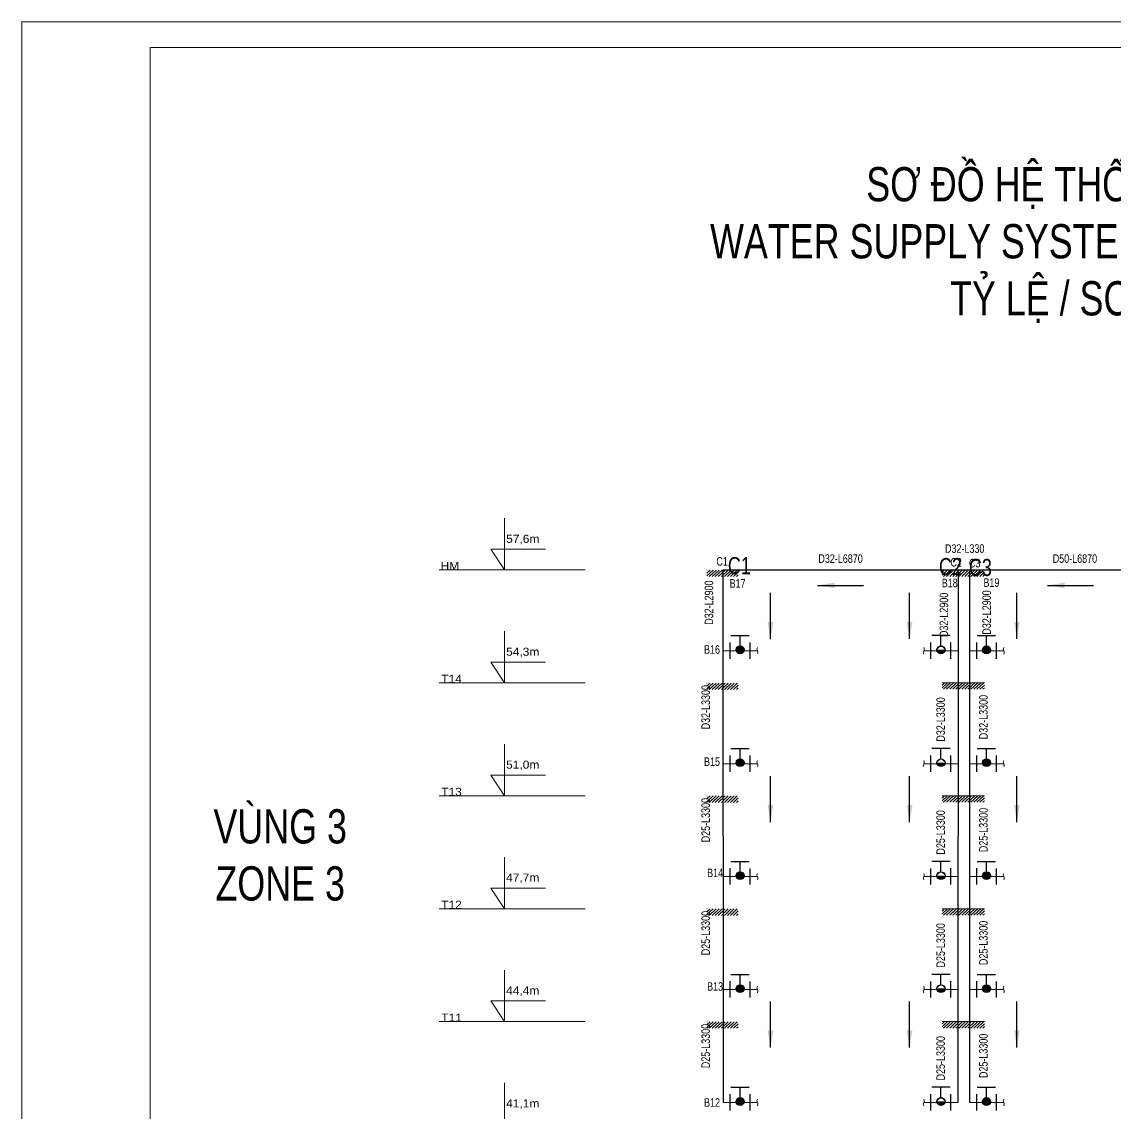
# Model space of a CAD drawing. Header units: millimetres. Extents: x -819040 to 60987, y -269988 to 131461.
# Drawn here: x -124465 to -92518, y 99573 to 131461 of the extents above; entities that cross this region are included whole.
import ezdxf

# ---------------------------------------------------------------- set-up
doc = ezdxf.new("R2010")
doc.units = ezdxf.units.MM
doc.linetypes.add('DOT', pattern=[0.25, 0, -0.25])
doc.layers.get('0').update_dxf_attribs({"lineweight": 9})
doc.layers.get('Defpoints').update_dxf_attribs({"lineweight": 9})
for name, color, linetype, lineweight in [('CAP LANH-CONTINOUS', 4, 'Continuous', 30), ('CAP LANH-CONTINOUS @ 50', 4, 'Continuous', 30), ('GHI CHU', 51, 'Continuous', 9), ('GHI CHU @ 100', 51, 'Continuous', 9), ('GHI CHU @ 50', 51, 'Continuous', 9), ('KHUNG GIAY-A2', 7, 'Continuous', 9), ('KICH THUOC', 21, 'Continuous', 13), ('KICH THUOC @ 100', 21, 'Continuous', 13), ('NETMANH', 43, 'Continuous', 9), ('THAY', 9, 'Continuous', 9)]:
    doc.layers.add(name, color=color, linetype=linetype, lineweight=lineweight)
doc.styles.add('KICH THUOC', font='arial.ttf', dxfattribs={"width": 0.75})
doc.styles.get("Standard").update_dxf_attribs({"font": 'arial.ttf', "width": 0.75})
doc.styles.add('TCVN-10', font='arial.ttf', dxfattribs={"width": 0.75, "height": 10})
doc.styles.add('TCVN-5', font='arial.ttf', dxfattribs={"width": 0.75, "height": 5})
doc.dimstyles.new('TCVN-2.5 D-L', dxfattribs={"dimtxt": 2.5, "dimasz": 1.2, "dimexe": 1.2, "dimexo": 0, "dimgap": 0.8, "dimtad": 1, "dimtoh": 1, "dimdec": 0, "dimzin": 0, "dimdsep": 46, "dimtxsty": 'KICH THUOC', "dimblk": 'ARCHTICK', "dimcen": 1.2, "dimdle": 1.2, "dimse1": 1, "dimse2": 1, "dimsd1": 1, "dimsd2": 1, "dimclrd": 256, "dimclre": 256, "dimclrt": 256, "dimadec": 0, "dimazin": 0, "dimtm": 1e-09, "dimtfac": 1, "dimtdec": 0, "dimtofl": 0, "dimtmove": 0, "dimatfit": 2, "dimfxl": 1, "dimtolj": 1, "dimtzin": 0, "dimlwd": -1, "dimlwe": -1, "dimarcsym": 1})
doc.dimstyles.new('TCVN-5 D-i-L', dxfattribs={"dimtxt": 5, "dimasz": 1.2, "dimexe": 1.2, "dimexo": 0, "dimgap": 0.8, "dimtad": 1, "dimtoh": 1, "dimdec": 0, "dimzin": 0, "dimdsep": 46, "dimtxsty": 'KICH THUOC', "dimblk": 'ARCHTICK', "dimcen": 1.2, "dimdle": 1.2, "dimse1": 1, "dimse2": 1, "dimsd1": 1, "dimsd2": 1, "dimclrd": 256, "dimclre": 256, "dimclrt": 256, "dimadec": 0, "dimazin": 0, "dimtm": 1e-09, "dimtfac": 1, "dimtdec": 0, "dimtofl": 0, "dimtmove": 1, "dimatfit": 2, "dimfxl": 1, "dimtolj": 1, "dimtzin": 0, "dimlwd": -1, "dimlwe": -1, "dimarcsym": 1})

# ---------------------------------------------------------------- blocks, each defined once
blk = doc.blocks.new('*U2148')
at = {"layer": 'GHI CHU @ 100', "insert": (-103835, 115822), "char_height": 500, "attachment_point": 1, "style": 'TCVN-5'}
blk.add_mtext_dynamic_manual_height_columns('C1', width=428.76, gutter_width=1250, heights=[91.2], dxfattribs=at)
at = {"layer": 'GHI CHU @ 50', "insert": (-103835, 115822), "char_height": 250, "attachment_point": 3, "style": 'TCVN-5'}
blk.add_mtext_dynamic_manual_height_columns('C1', width=214.38, gutter_width=625, heights=[45.6], dxfattribs=at)
blk = doc.blocks.new('*U2151')
at = {"layer": 'GHI CHU @ 100', "insert": (-96790, 115769), "char_height": 500, "attachment_point": 1, "style": 'TCVN-5'}
blk.add_mtext_dynamic_manual_height_columns('C3', width=428.76, gutter_width=1250, heights=[91.2], dxfattribs=at)
at = {"layer": 'GHI CHU @ 50', "insert": (-96790, 115769), "char_height": 250, "attachment_point": 1, "style": 'TCVN-5'}
blk.add_mtext_dynamic_manual_height_columns('C3', width=214.38, gutter_width=625, heights=[45.6], dxfattribs=at)
blk = doc.blocks.new('*U2152')
at = {"layer": 'GHI CHU @ 100', "insert": (-96997, 115794), "char_height": 500, "attachment_point": 3, "style": 'TCVN-5'}
blk.add_mtext_dynamic_manual_height_columns('C2', width=428.76, gutter_width=1250, heights=[91.2], dxfattribs=at)
at = {"layer": 'GHI CHU @ 50', "insert": (-96997, 115794), "char_height": 250, "attachment_point": 3, "style": 'TCVN-5'}
blk.add_mtext_dynamic_manual_height_columns('C2', width=214.38, gutter_width=625, heights=[45.6], dxfattribs=at)
blk = doc.blocks.new('*D1939')
at = {"layer": 'Defpoints', "color": 0, "transparency": 16777216}
for p in [(-103977, 115568), (-97107, 115568), (-97107, 115568)]:
    blk.add_point(p, dxfattribs=at)
at = {"layer": 'KICH THUOC', "transparency": 16777216, "insert": (-100542, 115776), "char_height": 250, "attachment_point": 5, "style": 'KICH THUOC'}
blk.add_mtext('\\A1;D32-L6870', dxfattribs=at)
blk = doc.blocks.new('_ArchTick')
at = {"color": 0, "linetype": 'ByBlock', "const_width": 0.15}
blk.add_lwpolyline([(-0.5, -0.5), (0.5, 0.5)], dxfattribs=at)
blk = doc.blocks.new('*D1940')
at = {"layer": 'Defpoints', "color": 0, "transparency": 16777216}
for p in [(-97094, 115797), (-96764, 115797), (-96764, 115797)]:
    blk.add_point(p, dxfattribs=at)
at = {"layer": 'KICH THUOC', "transparency": 16777216, "insert": (-96914, 116069), "char_height": 250, "attachment_point": 5, "style": 'KICH THUOC'}
blk.add_mtext('\\A1;D32-L330', dxfattribs=at)
blk = doc.blocks.new('*D1941')
at = {"layer": 'Defpoints', "color": 0, "transparency": 16777216}
for p in [(-96777, 115568), (-90609, 115568), (-90609, 115568)]:
    blk.add_point(p, dxfattribs=at)
at = {"layer": 'KICH THUOC', "transparency": 16777216, "insert": (-93693, 115776), "char_height": 250, "attachment_point": 5, "style": 'KICH THUOC'}
blk.add_mtext('\\A1;D50-L6870', dxfattribs=at)
blk = doc.blocks.new('*D1969')
at = {"layer": 'Defpoints', "color": 0, "transparency": 16777216}
for p in [(-97408, 102826), (-97107, 102826), (-97107, 99526)]:
    blk.add_point(p, dxfattribs=at)
at = {"layer": 'KICH THUOC', "transparency": 16777216, "insert": (-97616, 101176), "char_height": 250, "attachment_point": 5, "rotation": 90, "style": 'KICH THUOC'}
blk.add_mtext('\\A1;D25-L3300', dxfattribs=at)
blk = doc.blocks.new('*D1970')
at = {"layer": 'Defpoints', "color": 0, "transparency": 16777216}
for p in [(-97408, 106126), (-97100, 106126), (-97107, 102826)]:
    blk.add_point(p, dxfattribs=at)
at = {"layer": 'KICH THUOC', "transparency": 16777216, "insert": (-97616, 104476), "char_height": 250, "attachment_point": 5, "rotation": 90, "style": 'KICH THUOC'}
blk.add_mtext('\\A1;D25-L3300', dxfattribs=at)
blk = doc.blocks.new('*D1971')
at = {"layer": 'Defpoints', "color": 0, "transparency": 16777216}
for p in [(-97408, 109426), (-97100, 109426), (-97100, 106126)]:
    blk.add_point(p, dxfattribs=at)
at = {"layer": 'KICH THUOC', "transparency": 16777216, "insert": (-97616, 107776), "char_height": 250, "attachment_point": 5, "rotation": 90, "style": 'KICH THUOC'}
blk.add_mtext('\\A1;D25-L3300', dxfattribs=at)
blk = doc.blocks.new('*D1972')
at = {"layer": 'Defpoints', "color": 0, "transparency": 16777216}
for p in [(-97408, 112726), (-97100, 112726), (-97100, 109426)]:
    blk.add_point(p, dxfattribs=at)
at = {"layer": 'KICH THUOC', "transparency": 16777216, "insert": (-97616, 111076), "char_height": 250, "attachment_point": 5, "rotation": 90, "style": 'KICH THUOC'}
blk.add_mtext('\\A1;D32-L3300', dxfattribs=at)
blk = doc.blocks.new('*D1973')
at = {"layer": 'Defpoints', "color": 0, "transparency": 16777216}
for p in [(-97311, 115627), (-97097, 115626), (-97100, 112726)]:
    blk.add_point(p, dxfattribs=at)
at = {"layer": 'KICH THUOC', "transparency": 16777216, "insert": (-97521, 114132), "char_height": 250, "attachment_point": 5, "rotation": 89.9304, "style": 'KICH THUOC'}
blk.add_mtext('\\A1;D32-L2900', dxfattribs=at)
blk = doc.blocks.new('*D1974')
at = {"layer": 'Defpoints', "color": 0, "transparency": 16777216}
for p in [(-96158, 102896), (-95857, 102896), (-95857, 99596)]:
    blk.add_point(p, dxfattribs=at)
at = {"layer": 'KICH THUOC', "transparency": 16777216, "insert": (-96366, 101246), "char_height": 250, "attachment_point": 5, "rotation": 90, "style": 'KICH THUOC'}
blk.add_mtext('\\A1;D25-L3300', dxfattribs=at)
blk = doc.blocks.new('*D1975')
at = {"layer": 'Defpoints', "color": 0, "transparency": 16777216}
for p in [(-96158, 106196), (-95851, 106196), (-95857, 102896)]:
    blk.add_point(p, dxfattribs=at)
at = {"layer": 'KICH THUOC', "transparency": 16777216, "insert": (-96366, 104546), "char_height": 250, "attachment_point": 5, "rotation": 90, "style": 'KICH THUOC'}
blk.add_mtext('\\A1;D25-L3300', dxfattribs=at)
blk = doc.blocks.new('*D1976')
at = {"layer": 'Defpoints', "color": 0, "transparency": 16777216}
for p in [(-96158, 109496), (-95851, 109496), (-95851, 106196)]:
    blk.add_point(p, dxfattribs=at)
at = {"layer": 'KICH THUOC', "transparency": 16777216, "insert": (-96366, 107846), "char_height": 250, "attachment_point": 5, "rotation": 90, "style": 'KICH THUOC'}
blk.add_mtext('\\A1;D25-L3300', dxfattribs=at)
blk = doc.blocks.new('*D1977')
at = {"layer": 'Defpoints', "color": 0, "transparency": 16777216}
for p in [(-96158, 112796), (-95851, 112796), (-95851, 109496)]:
    blk.add_point(p, dxfattribs=at)
at = {"layer": 'KICH THUOC', "transparency": 16777216, "insert": (-96366, 111146), "char_height": 250, "attachment_point": 5, "rotation": 90, "style": 'KICH THUOC'}
blk.add_mtext('\\A1;D32-L3300', dxfattribs=at)
blk = doc.blocks.new('*D1978')
at = {"layer": 'Defpoints', "color": 0, "transparency": 16777216}
for p in [(-96061, 115696), (-95847, 115696), (-95851, 112796)]:
    blk.add_point(p, dxfattribs=at)
at = {"layer": 'KICH THUOC', "transparency": 16777216, "insert": (-96271, 114202), "char_height": 250, "attachment_point": 5, "rotation": 89.9304, "style": 'KICH THUOC'}
blk.add_mtext('\\A1;D32-L2900', dxfattribs=at)
blk = doc.blocks.new('*D1994')
at = {"layer": 'Defpoints', "color": 0, "transparency": 16777216}
for p in [(-104274, 103184), (-103973, 103184), (-103973, 99884)]:
    blk.add_point(p, dxfattribs=at)
at = {"layer": 'KICH THUOC', "transparency": 16777216, "insert": (-104482, 101534), "char_height": 250, "attachment_point": 5, "rotation": 90, "style": 'KICH THUOC'}
blk.add_mtext('\\A1;D25-L3300', dxfattribs=at)
blk = doc.blocks.new('*D1995')
at = {"layer": 'Defpoints', "color": 0, "transparency": 16777216}
for p in [(-104274, 106484), (-103966, 106484), (-103973, 103184)]:
    blk.add_point(p, dxfattribs=at)
at = {"layer": 'KICH THUOC', "transparency": 16777216, "insert": (-104482, 104834), "char_height": 250, "attachment_point": 5, "rotation": 90, "style": 'KICH THUOC'}
blk.add_mtext('\\A1;D25-L3300', dxfattribs=at)
blk = doc.blocks.new('*D1996')
at = {"layer": 'Defpoints', "color": 0, "transparency": 16777216}
for p in [(-104274, 109784), (-103966, 109784), (-103966, 106484)]:
    blk.add_point(p, dxfattribs=at)
at = {"layer": 'KICH THUOC', "transparency": 16777216, "insert": (-104482, 108134), "char_height": 250, "attachment_point": 5, "rotation": 90, "style": 'KICH THUOC'}
blk.add_mtext('\\A1;D25-L3300', dxfattribs=at)
blk = doc.blocks.new('*D1997')
at = {"layer": 'Defpoints', "color": 0, "transparency": 16777216}
for p in [(-104274, 113084), (-103966, 113084), (-103966, 109784)]:
    blk.add_point(p, dxfattribs=at)
at = {"layer": 'KICH THUOC', "transparency": 16777216, "insert": (-104482, 111434), "char_height": 250, "attachment_point": 5, "rotation": 90, "style": 'KICH THUOC'}
blk.add_mtext('\\A1;D32-L3300', dxfattribs=at)
blk = doc.blocks.new('*D1998')
at = {"layer": 'Defpoints', "color": 0, "transparency": 16777216}
for p in [(-104177, 115984), (-103963, 115984), (-103966, 113084)]:
    blk.add_point(p, dxfattribs=at)
at = {"layer": 'KICH THUOC', "transparency": 16777216, "insert": (-104387, 114490), "char_height": 250, "attachment_point": 5, "rotation": 89.9304, "style": 'KICH THUOC'}
blk.add_mtext('\\A1;D32-L2900', dxfattribs=at)
blk = doc.blocks.new('*U254')
at = {"layer": 'CAP LANH-CONTINOUS @ 50'}
blk.add_leader([(673, 0), (0, 0)], dimstyle='TCVN-5 D-i-L', override={"dimscale": 50, "dimasz": 5, "dimgap": 0.8, "dimtad": 0}, dxfattribs=at)

msp = doc.modelspace()

# ---------------------------------------------------------------- hatches: boundary and pattern name
at = {"layer": 'CAP LANH-CONTINOUS'}
h = msp.add_hatch(color=4, dxfattribs=at)
edge = h.paths.add_edge_path()
edge.add_ellipse((-103477.1, 113111.4), major_axis=(-119.4, 0), ratio=0.9428571, start_angle=-1.85398, end_angle=90)
edge.add_ellipse((-103477.1, 113111.4), major_axis=(-119.4, 0), ratio=0.9428571, start_angle=90, end_angle=181.85398)
edge.add_line((-103357.7, 113115.1), (-103596.4, 113115.1))
edge = h.paths.add_edge_path()
edge.add_line((-103596.4, 113115.1), (-103357.7, 113115.1))
edge.add_ellipse((-103477.1, 113111.4), major_axis=(-119.4, 0), ratio=0.9428571, start_angle=181.85398, end_angle=270)
edge.add_ellipse((-103477.1, 113111.4), major_axis=(119.4, 0), ratio=0.9428571, start_angle=90, end_angle=178.14602)
h = msp.add_hatch(color=4, dxfattribs=at)
edge = h.paths.add_edge_path()
edge.add_ellipse((-97607.1, 113109.8), major_axis=(119.4, 0), ratio=0.9428571, start_angle=270, end_angle=361.85398, ccw=False)
edge.add_ellipse((-97607.1, 113109.8), major_axis=(119.4, 0), ratio=0.9428571, start_angle=178.14602, end_angle=270, ccw=False)
edge.add_line((-97726.4, 113113.5), (-97487.7, 113113.5))
edge = h.paths.add_edge_path()
edge.add_line((-97487.7, 113113.5), (-97726.4, 113113.5))
edge.add_ellipse((-97607.1, 113109.8), major_axis=(119.4, 0), ratio=0.9428571, start_angle=90, end_angle=178.14602, ccw=False)
edge.add_ellipse((-97607.1, 113109.8), major_axis=(-119.4, 0), ratio=0.9428571, start_angle=181.85398, end_angle=270, ccw=False)
h = msp.add_hatch(color=4, dxfattribs=at)
edge = h.paths.add_edge_path()
edge.add_ellipse((-96277.1, 113109.8), major_axis=(-119.4, 0), ratio=0.9428571, start_angle=-1.85398, end_angle=90)
edge.add_ellipse((-96277.1, 113109.8), major_axis=(-119.4, 0), ratio=0.9428571, start_angle=90, end_angle=181.85398)
edge.add_line((-96157.7, 113113.5), (-96396.4, 113113.5))
edge = h.paths.add_edge_path()
edge.add_line((-96396.4, 113113.5), (-96157.7, 113113.5))
edge.add_ellipse((-96277.1, 113109.8), major_axis=(-119.4, 0), ratio=0.9428571, start_angle=181.85398, end_angle=270)
edge.add_ellipse((-96277.1, 113109.8), major_axis=(119.4, 0), ratio=0.9428571, start_angle=90, end_angle=178.14602)
h = msp.add_hatch(color=4, dxfattribs=at)
edge = h.paths.add_edge_path()
edge.add_ellipse((-103477.1, 109811.4), major_axis=(-119.4, 0), ratio=0.9428571, start_angle=-1.85398, end_angle=90)
edge.add_ellipse((-103477.1, 109811.4), major_axis=(-119.4, 0), ratio=0.9428571, start_angle=90, end_angle=181.85398)
edge.add_line((-103357.7, 109815.1), (-103596.4, 109815.1))
edge = h.paths.add_edge_path()
edge.add_line((-103596.4, 109815.1), (-103357.7, 109815.1))
edge.add_ellipse((-103477.1, 109811.4), major_axis=(-119.4, 0), ratio=0.9428571, start_angle=181.85398, end_angle=270)
edge.add_ellipse((-103477.1, 109811.4), major_axis=(119.4, 0), ratio=0.9428571, start_angle=90, end_angle=178.14602)
h = msp.add_hatch(color=4, dxfattribs=at)
edge = h.paths.add_edge_path()
edge.add_ellipse((-97607.1, 109811.4), major_axis=(119.4, 0), ratio=0.9428571, start_angle=270, end_angle=361.85398, ccw=False)
edge.add_ellipse((-97607.1, 109811.4), major_axis=(119.4, 0), ratio=0.9428571, start_angle=178.14602, end_angle=270, ccw=False)
edge.add_line((-97726.4, 109815.1), (-97487.7, 109815.1))
edge = h.paths.add_edge_path()
edge.add_line((-97487.7, 109815.1), (-97726.4, 109815.1))
edge.add_ellipse((-97607.1, 109811.4), major_axis=(119.4, 0), ratio=0.9428571, start_angle=90, end_angle=178.14602, ccw=False)
edge.add_ellipse((-97607.1, 109811.4), major_axis=(-119.4, 0), ratio=0.9428571, start_angle=181.85398, end_angle=270, ccw=False)
h = msp.add_hatch(color=4, dxfattribs=at)
edge = h.paths.add_edge_path()
edge.add_ellipse((-96277.1, 109811.4), major_axis=(-119.4, 0), ratio=0.9428571, start_angle=-1.85398, end_angle=90)
edge.add_ellipse((-96277.1, 109811.4), major_axis=(-119.4, 0), ratio=0.9428571, start_angle=90, end_angle=181.85398)
edge.add_line((-96157.7, 109815.1), (-96396.4, 109815.1))
edge = h.paths.add_edge_path()
edge.add_line((-96396.4, 109815.1), (-96157.7, 109815.1))
edge.add_ellipse((-96277.1, 109811.4), major_axis=(-119.4, 0), ratio=0.9428571, start_angle=181.85398, end_angle=270)
edge.add_ellipse((-96277.1, 109811.4), major_axis=(119.4, 0), ratio=0.9428571, start_angle=90, end_angle=178.14602)
h = msp.add_hatch(color=4, dxfattribs=at)
edge = h.paths.add_edge_path()
edge.add_ellipse((-103477.1, 106511.4), major_axis=(-119.4, 0), ratio=0.9428571, start_angle=-1.85398, end_angle=90)
edge.add_ellipse((-103477.1, 106511.4), major_axis=(-119.4, 0), ratio=0.9428571, start_angle=90, end_angle=181.85398)
edge.add_line((-103357.7, 106515.1), (-103596.4, 106515.1))
edge = h.paths.add_edge_path()
edge.add_line((-103596.4, 106515.1), (-103357.7, 106515.1))
edge.add_ellipse((-103477.1, 106511.4), major_axis=(-119.4, 0), ratio=0.9428571, start_angle=181.85398, end_angle=270)
edge.add_ellipse((-103477.1, 106511.4), major_axis=(119.4, 0), ratio=0.9428571, start_angle=90, end_angle=178.14602)
h = msp.add_hatch(color=4, dxfattribs=at)
edge = h.paths.add_edge_path()
edge.add_ellipse((-97607.1, 106511.4), major_axis=(119.4, 0), ratio=0.9428571, start_angle=270, end_angle=361.85398, ccw=False)
edge.add_ellipse((-97607.1, 106511.4), major_axis=(119.4, 0), ratio=0.9428571, start_angle=178.14602, end_angle=270, ccw=False)
edge.add_line((-97726.4, 106515.1), (-97487.7, 106515.1))
edge = h.paths.add_edge_path()
edge.add_line((-97487.7, 106515.1), (-97726.4, 106515.1))
edge.add_ellipse((-97607.1, 106511.4), major_axis=(119.4, 0), ratio=0.9428571, start_angle=90, end_angle=178.14602, ccw=False)
edge.add_ellipse((-97607.1, 106511.4), major_axis=(-119.4, 0), ratio=0.9428571, start_angle=181.85398, end_angle=270, ccw=False)
h = msp.add_hatch(color=4, dxfattribs=at)
edge = h.paths.add_edge_path()
edge.add_ellipse((-96277.1, 106511.4), major_axis=(-119.4, 0), ratio=0.9428571, start_angle=-1.85398, end_angle=90)
edge.add_ellipse((-96277.1, 106511.4), major_axis=(-119.4, 0), ratio=0.9428571, start_angle=90, end_angle=181.85398)
edge.add_line((-96157.7, 106515.1), (-96396.4, 106515.1))
edge = h.paths.add_edge_path()
edge.add_line((-96396.4, 106515.1), (-96157.7, 106515.1))
edge.add_ellipse((-96277.1, 106511.4), major_axis=(-119.4, 0), ratio=0.9428571, start_angle=181.85398, end_angle=270)
edge.add_ellipse((-96277.1, 106511.4), major_axis=(119.4, 0), ratio=0.9428571, start_angle=90, end_angle=178.14602)
h = msp.add_hatch(color=4, dxfattribs=at)
edge = h.paths.add_edge_path()
edge.add_ellipse((-103477.1, 103211.4), major_axis=(-119.4, 0), ratio=0.9428571, start_angle=-1.85398, end_angle=90)
edge.add_ellipse((-103477.1, 103211.4), major_axis=(-119.4, 0), ratio=0.9428571, start_angle=90, end_angle=181.85398)
edge.add_line((-103357.7, 103215.1), (-103596.4, 103215.1))
edge = h.paths.add_edge_path()
edge.add_line((-103596.4, 103215.1), (-103357.7, 103215.1))
edge.add_ellipse((-103477.1, 103211.4), major_axis=(-119.4, 0), ratio=0.9428571, start_angle=181.85398, end_angle=270)
edge.add_ellipse((-103477.1, 103211.4), major_axis=(119.4, 0), ratio=0.9428571, start_angle=90, end_angle=178.14602)
h = msp.add_hatch(color=4, dxfattribs=at)
edge = h.paths.add_edge_path()
edge.add_ellipse((-97607.1, 103211.4), major_axis=(119.4, 0), ratio=0.9428571, start_angle=270, end_angle=361.85398, ccw=False)
edge.add_ellipse((-97607.1, 103211.4), major_axis=(119.4, 0), ratio=0.9428571, start_angle=178.14602, end_angle=270, ccw=False)
edge.add_line((-97726.4, 103215.1), (-97487.7, 103215.1))
edge = h.paths.add_edge_path()
edge.add_line((-97487.7, 103215.1), (-97726.4, 103215.1))
edge.add_ellipse((-97607.1, 103211.4), major_axis=(119.4, 0), ratio=0.9428571, start_angle=90, end_angle=178.14602, ccw=False)
edge.add_ellipse((-97607.1, 103211.4), major_axis=(-119.4, 0), ratio=0.9428571, start_angle=181.85398, end_angle=270, ccw=False)
h = msp.add_hatch(color=4, dxfattribs=at)
edge = h.paths.add_edge_path()
edge.add_ellipse((-96277.1, 103211.4), major_axis=(-119.4, 0), ratio=0.9428571, start_angle=-1.85398, end_angle=90)
edge.add_ellipse((-96277.1, 103211.4), major_axis=(-119.4, 0), ratio=0.9428571, start_angle=90, end_angle=181.85398)
edge.add_line((-96157.7, 103215.1), (-96396.4, 103215.1))
edge = h.paths.add_edge_path()
edge.add_line((-96396.4, 103215.1), (-96157.7, 103215.1))
edge.add_ellipse((-96277.1, 103211.4), major_axis=(-119.4, 0), ratio=0.9428571, start_angle=181.85398, end_angle=270)
edge.add_ellipse((-96277.1, 103211.4), major_axis=(119.4, 0), ratio=0.9428571, start_angle=90, end_angle=178.14602)
h = msp.add_hatch(color=4, dxfattribs=at)
edge = h.paths.add_edge_path()
edge.add_ellipse((-103477.1, 99911.4), major_axis=(-119.4, 0), ratio=0.9428571, start_angle=-1.85398, end_angle=90)
edge.add_ellipse((-103477.1, 99911.4), major_axis=(-119.4, 0), ratio=0.9428571, start_angle=90, end_angle=181.85398)
edge.add_line((-103357.7, 99915.1), (-103596.4, 99915.1))
edge = h.paths.add_edge_path()
edge.add_line((-103596.4, 99915.1), (-103357.7, 99915.1))
edge.add_ellipse((-103477.1, 99911.4), major_axis=(-119.4, 0), ratio=0.9428571, start_angle=181.85398, end_angle=270)
edge.add_ellipse((-103477.1, 99911.4), major_axis=(119.4, 0), ratio=0.9428571, start_angle=90, end_angle=178.14602)
h = msp.add_hatch(color=4, dxfattribs=at)
edge = h.paths.add_edge_path()
edge.add_ellipse((-97607.1, 99911.4), major_axis=(119.4, 0), ratio=0.9428571, start_angle=270, end_angle=361.85398, ccw=False)
edge.add_ellipse((-97607.1, 99911.4), major_axis=(119.4, 0), ratio=0.9428571, start_angle=178.14602, end_angle=270, ccw=False)
edge.add_line((-97726.4, 99915.1), (-97487.7, 99915.1))
edge = h.paths.add_edge_path()
edge.add_line((-97487.7, 99915.1), (-97726.4, 99915.1))
edge.add_ellipse((-97607.1, 99911.4), major_axis=(119.4, 0), ratio=0.9428571, start_angle=90, end_angle=178.14602, ccw=False)
edge.add_ellipse((-97607.1, 99911.4), major_axis=(-119.4, 0), ratio=0.9428571, start_angle=181.85398, end_angle=270, ccw=False)
h = msp.add_hatch(color=4, dxfattribs=at)
edge = h.paths.add_edge_path()
edge.add_ellipse((-96277.1, 99911.4), major_axis=(-119.4, 0), ratio=0.9428571, start_angle=-1.85398, end_angle=90)
edge.add_ellipse((-96277.1, 99911.4), major_axis=(-119.4, 0), ratio=0.9428571, start_angle=90, end_angle=181.85398)
edge.add_line((-96157.7, 99915.1), (-96396.4, 99915.1))
edge = h.paths.add_edge_path()
edge.add_line((-96396.4, 99915.1), (-96157.7, 99915.1))
edge.add_ellipse((-96277.1, 99911.4), major_axis=(-119.4, 0), ratio=0.9428571, start_angle=181.85398, end_angle=270)
edge.add_ellipse((-96277.1, 99911.4), major_axis=(119.4, 0), ratio=0.9428571, start_angle=90, end_angle=178.14602)
at = {"layer": 'NETMANH'}
h = msp.add_hatch(dxfattribs=at)
h.set_pattern_fill('ANSI31', color=256, scale=500)
h.set_pattern_definition([(43.315316, (-357481.17, -40716.955), (-44.194174, 41.668792), [])])
h.paths.add_polyline_path([(-103533, 115441), (-104444.7, 115441), (-104444.7, 115251.6), (-103533, 115251.6)])
at = {"layer": 'NETMANH', "linetype": 'DOT'}
h = msp.add_hatch(dxfattribs=at)
h.set_pattern_fill('ANSI31', color=256, scale=500)
h.set_pattern_definition([(43.315316, (-368031.125, -27947.686), (-44.194174, 41.668792), [])])
h.paths.add_polyline_path([(-96335.6, 115446.3), (-97577.3, 115446.3), (-97577.3, 115257.7), (-96335.6, 115257.7)])
at = {"layer": 'NETMANH'}
h = msp.add_hatch(dxfattribs=at)
h.set_pattern_fill('ANSI31', color=256, scale=500)
h.set_pattern_definition([(43.315316, (-357481.17, -44016.955), (-44.194174, 41.668792), [])])
h.paths.add_polyline_path([(-103533, 112141), (-104444.7, 112141), (-104444.7, 111951.6), (-103533, 111951.6)])
at = {"layer": 'NETMANH', "linetype": 'DOT'}
h = msp.add_hatch(dxfattribs=at)
h.set_pattern_fill('ANSI31', color=256, scale=500)
h.set_pattern_definition([(43.315316, (-368031.125, -31247.686), (-44.194174, 41.668792), [])])
h.paths.add_polyline_path([(-96335.6, 112146.3), (-97577.3, 112146.3), (-97577.3, 111957.7), (-96335.6, 111957.7)])
at = {"layer": 'NETMANH'}
h = msp.add_hatch(dxfattribs=at)
h.set_pattern_fill('ANSI31', color=256, scale=500)
h.set_pattern_definition([(43.315316, (-357481.17, -47316.955), (-44.194174, 41.668792), [])])
h.paths.add_polyline_path([(-103533, 108841), (-104444.7, 108841), (-104444.7, 108651.6), (-103533, 108651.6)])
at = {"layer": 'NETMANH', "linetype": 'DOT'}
h = msp.add_hatch(dxfattribs=at)
h.set_pattern_fill('ANSI31', color=256, scale=500)
h.set_pattern_definition([(43.315316, (-368031.125, -34547.686), (-44.194174, 41.668792), [])])
h.paths.add_polyline_path([(-96335.6, 108846.3), (-97577.3, 108846.3), (-97577.3, 108657.7), (-96335.6, 108657.7)])
at = {"layer": 'NETMANH'}
h = msp.add_hatch(dxfattribs=at)
h.set_pattern_fill('ANSI31', color=256, scale=500)
h.set_pattern_definition([(43.315316, (-357481.17, -50616.955), (-44.194174, 41.668792), [])])
h.paths.add_polyline_path([(-103533, 105541), (-104444.7, 105541), (-104444.7, 105351.6), (-103533, 105351.6)])
at = {"layer": 'NETMANH', "linetype": 'DOT'}
h = msp.add_hatch(dxfattribs=at)
h.set_pattern_fill('ANSI31', color=256, scale=500)
h.set_pattern_definition([(43.315316, (-368031.125, -37847.686), (-44.194174, 41.668792), [])])
h.paths.add_polyline_path([(-96335.6, 105546.3), (-97577.3, 105546.3), (-97577.3, 105357.7), (-96335.6, 105357.7)])
at = {"layer": 'NETMANH'}
h = msp.add_hatch(dxfattribs=at)
h.set_pattern_fill('ANSI31', color=256, scale=500)
h.set_pattern_definition([(43.315316, (-357481.17, -53916.955), (-44.194174, 41.668792), [])])
h.paths.add_polyline_path([(-103533, 102241), (-104444.7, 102241), (-104444.7, 102051.6), (-103533, 102051.6)])
at = {"layer": 'NETMANH', "linetype": 'DOT'}
h = msp.add_hatch(dxfattribs=at)
h.set_pattern_fill('ANSI31', color=256, scale=500)
h.set_pattern_definition([(43.315316, (-368031.125, -41147.686), (-44.194174, 41.668792), [])])
h.paths.add_polyline_path([(-96335.6, 102246.3), (-97577.3, 102246.3), (-97577.3, 102057.7), (-96335.6, 102057.7)])

# ---------------------------------------------------------------- linework, layer by layer
at = {"layer": 'CAP LANH-CONTINOUS', "ltscale": 4}
for p, q in [((-78452.1, 115441), (-103977.1, 115441)), ((-103977.1, 115441), (-103973.1, 99883.9)), ((-97107.1, 115441), (-97111.1, 99883.9)), ((-96777.1, 115441), (-96773.1, 99883.9))]:
    msp.add_line(p, q, dxfattribs=at)
at = {"layer": 'CAP LANH-CONTINOUS'}
for p, q in [((-103748.4, 113527.1), (-103211.3, 113527.1)), ((-103477.1, 113224), (-103477.1, 113521.9)), ((-97335.8, 113525.5), (-97872.8, 113525.5)), ((-97607.1, 113222.4), (-97607.1, 113520.3)), ((-96548.4, 113525.5), (-96011.3, 113525.5)), ((-96277.1, 113222.4), (-96277.1, 113520.3)), ((-103762.9, 112850.5), (-103762.9, 113326.5)), ((-103180.1, 112850.5), (-103180.1, 113323.3)), ((-97904, 112848.9), (-97904, 113321.7)), ((-97321.3, 112848.9), (-97321.3, 113324.9)), ((-96562.9, 112848.9), (-96562.9, 113324.9)), ((-95980.1, 112848.9), (-95980.1, 113321.7)), ((-103748.4, 110227.1), (-103211.3, 110227.1)), ((-103477.1, 109924), (-103477.1, 110221.9)), ((-97335.8, 110227.1), (-97872.8, 110227.1)), ((-97607.1, 109924), (-97607.1, 110221.9)), ((-96548.4, 110227.1), (-96011.3, 110227.1)), ((-96277.1, 109924), (-96277.1, 110221.9)), ((-103762.9, 109550.5), (-103762.9, 110026.5)), ((-103180.1, 109550.5), (-103180.1, 110023.3)), ((-97904, 109550.5), (-97904, 110023.3)), ((-97321.3, 109550.5), (-97321.3, 110026.5)), ((-96562.9, 109550.5), (-96562.9, 110026.5)), ((-95980.1, 109550.5), (-95980.1, 110023.3)), ((-103762.9, 106250.5), (-103762.9, 106726.5)), ((-103748.4, 106927.1), (-103211.3, 106927.1)), ((-103477.1, 106624), (-103477.1, 106921.9)), ((-103180.1, 106250.5), (-103180.1, 106723.3)), ((-97904, 106250.5), (-97904, 106723.3)), ((-97335.8, 106927.1), (-97872.8, 106927.1)), ((-97607.1, 106624), (-97607.1, 106921.9)), ((-97321.3, 106250.5), (-97321.3, 106726.5)), ((-96562.9, 106250.5), (-96562.9, 106726.5)), ((-96548.4, 106927.1), (-96011.3, 106927.1)), ((-96277.1, 106624), (-96277.1, 106921.9)), ((-95980.1, 106250.5), (-95980.1, 106723.3)), ((-103748.4, 103627.1), (-103211.3, 103627.1)), ((-103477.1, 103324), (-103477.1, 103621.9)), ((-97335.8, 103627.1), (-97872.8, 103627.1)), ((-97607.1, 103324), (-97607.1, 103621.9)), ((-96548.4, 103627.1), (-96011.3, 103627.1)), ((-96277.1, 103324), (-96277.1, 103621.9)), ((-103762.9, 102950.5), (-103762.9, 103426.5)), ((-103180.1, 102950.5), (-103180.1, 103423.3)), ((-97904, 102950.5), (-97904, 103423.3)), ((-97321.3, 102950.5), (-97321.3, 103426.5)), ((-96562.9, 102950.5), (-96562.9, 103426.5)), ((-95980.1, 102950.5), (-95980.1, 103423.3)), ((-103748.4, 100327.1), (-103211.3, 100327.1)), ((-103477.1, 100024), (-103477.1, 100321.9)), ((-97335.8, 100327.1), (-97872.8, 100327.1)), ((-97607.1, 100024), (-97607.1, 100321.9)), ((-96548.4, 100327.1), (-96011.3, 100327.1)), ((-96277.1, 100024), (-96277.1, 100321.9)), ((-103762.9, 99650.5), (-103762.9, 100126.5)), ((-103180.1, 99650.5), (-103180.1, 100123.3)), ((-97904, 99650.5), (-97904, 100123.3)), ((-97321.3, 99650.5), (-97321.3, 100126.5)), ((-96562.9, 99650.5), (-96562.9, 100126.5)), ((-95980.1, 99650.5), (-95980.1, 100123.3))]:
    msp.add_line(p, q, dxfattribs=at)
for centre, major_axis in [((-103477.1, 113111.4), (-119.4, 0)), ((-97607.1, 113109.8), (119.4, 0)), ((-96277.1, 113109.8), (-119.4, 0)), ((-103477.1, 109811.4), (-119.4, 0)), ((-97607.1, 109811.4), (119.4, 0)), ((-96277.1, 109811.4), (-119.4, 0)), ((-103477.1, 106511.4), (-119.4, 0)), ((-97607.1, 106511.4), (119.4, 0)), ((-96277.1, 106511.4), (-119.4, 0)), ((-103477.1, 103211.4), (-119.4, 0)), ((-97607.1, 103211.4), (119.4, 0)), ((-96277.1, 103211.4), (-119.4, 0)), ((-103477.1, 99911.4), (-119.4, 0)), ((-97607.1, 99911.4), (119.4, 0)), ((-96277.1, 99911.4), (-119.4, 0))]:
    msp.add_ellipse(centre, major_axis=major_axis, ratio=0.9428571, start_param=3.1415927, end_param=9.424778, dxfattribs=at)
at = {"layer": 'KHUNG GIAY-A2'}
for points in [[(-61465.5, 42361.3), (-61465.5, 131461.3), (-124465.5, 131461.3), (-124465.5, 42361.3)], [(-120715.5, 130711.3), (-62215.5, 130711.3), (-62215.5, 43111.3), (-120715.5, 43111.3)]]:
    msp.add_lwpolyline(points, close=True, dxfattribs=at)
at = {"layer": 'NETMANH'}
for p, q in [((-112267.5, 115446.3), (-108008.5, 115446.3)), ((-97577.3, 115446.3), (-96335.6, 115446.3)), ((-112267.5, 112146.3), (-108008.5, 112146.3)), ((-97577.3, 112146.3), (-96335.6, 112146.3)), ((-112267.5, 108846.3), (-108008.5, 108846.3)), ((-97577.3, 108846.3), (-96335.6, 108846.3)), ((-112267.5, 105546.3), (-108008.5, 105546.3)), ((-97577.3, 105546.3), (-96335.6, 105546.3)), ((-112267.5, 102246.3), (-108008.5, 102246.3)), ((-97577.3, 102246.3), (-96335.6, 102246.3))]:
    msp.add_line(p, q, dxfattribs=at)
at = {"layer": 'THAY'}
for p, q in [((-110365.9, 115446.3), (-110365.9, 116954.9)), ((-110765.9, 116049.7), (-110365.9, 115446.3)), ((-110765.9, 116049.7), (-109165.9, 116049.7)), ((-110365.9, 112146.3), (-110365.9, 113654.9)), ((-103973.1, 113083.9), (-102973.1, 113083.9)), ((-97111.1, 113082.3), (-98111.1, 113082.3)), ((-96773.1, 113082.3), (-95773.1, 113082.3)), ((-110765.9, 112749.7), (-110365.9, 112146.3)), ((-110765.9, 112749.7), (-109165.9, 112749.7)), ((-110365.9, 108846.3), (-110365.9, 110354.9)), ((-103973.1, 109783.9), (-102973.1, 109783.9)), ((-97111.1, 109783.9), (-98111.1, 109783.9)), ((-96773.1, 109783.9), (-95773.1, 109783.9)), ((-110765.9, 109449.7), (-110365.9, 108846.3)), ((-110765.9, 109449.7), (-109165.9, 109449.7)), ((-110365.9, 105546.3), (-110365.9, 107054.9)), ((-103973.1, 106483.9), (-102973.1, 106483.9)), ((-97111.1, 106483.9), (-98111.1, 106483.9)), ((-96773.1, 106483.9), (-95773.1, 106483.9)), ((-110765.9, 106149.7), (-110365.9, 105546.3)), ((-110765.9, 106149.7), (-109165.9, 106149.7)), ((-110365.9, 102246.3), (-110365.9, 103754.9)), ((-103973.1, 103183.9), (-102973.1, 103183.9)), ((-97111.1, 103183.9), (-98111.1, 103183.9)), ((-96773.1, 103183.9), (-95773.1, 103183.9)), ((-110765.9, 102849.7), (-110365.9, 102246.3)), ((-110765.9, 102849.7), (-109165.9, 102849.7)), ((-110365.9, 98946.3), (-110365.9, 100454.9)), ((-103973.1, 99883.9), (-102973.1, 99883.9)), ((-97111.1, 99883.9), (-98111.1, 99883.9)), ((-96773.1, 99883.9), (-95773.1, 99883.9))]:
    msp.add_line(p, q, dxfattribs=at)
at = {"layer": 'THAY', "linetype": 'ByBlock'}
for p, q in [((-103973.1, 113083.9), (-102987.5, 113083.9)), ((-97111.1, 113082.3), (-98096.7, 113082.3)), ((-96773.1, 113082.3), (-95787.5, 113082.3)), ((-103973.1, 109783.9), (-102987.5, 109783.9)), ((-97111.1, 109783.9), (-98096.7, 109783.9)), ((-96773.1, 109783.9), (-95787.5, 109783.9)), ((-103973.1, 106483.9), (-102987.5, 106483.9)), ((-97111.1, 106483.9), (-98096.7, 106483.9)), ((-96773.1, 106483.9), (-95787.5, 106483.9)), ((-103973.1, 103183.9), (-102987.5, 103183.9)), ((-97111.1, 103183.9), (-98096.7, 103183.9)), ((-96773.1, 103183.9), (-95787.5, 103183.9)), ((-103973.1, 99883.9), (-102987.5, 99883.9)), ((-97111.1, 99883.9), (-98096.7, 99883.9)), ((-96773.1, 99883.9), (-95787.5, 99883.9))]:
    msp.add_line(p, q, dxfattribs=at)
at = {"layer": 'THAY'}
for centre, major_axis, start_param, end_param in [((-102886.5, 113131), (-100, 0), -0.5235988, 0.5235988), ((-98197.7, 113129.4), (100, 0), -0.5235988, 0.5235988), ((-95686.5, 113129.4), (-100, 0), -0.5235988, 0.5235988), ((-103059.7, 113036.7), (-100, 0), 2.6179939, 3.6651914), ((-98024.5, 113035.1), (100, 0), 2.6179939, 3.6651914), ((-95859.7, 113035.1), (-100, 0), 2.6179939, 3.6651914), ((-102886.5, 109831), (-100, 0), -0.5235988, 0.5235988), ((-103059.7, 109736.7), (-100, 0), 2.6179939, 3.6651914), ((-98024.5, 109736.7), (100, 0), 2.6179939, 3.6651914), ((-98197.7, 109831), (100, 0), -0.5235988, 0.5235988), ((-95686.5, 109831), (-100, 0), -0.5235988, 0.5235988), ((-95859.7, 109736.7), (-100, 0), 2.6179939, 3.6651914), ((-102886.5, 106531), (-100, 0), -0.5235988, 0.5235988), ((-103059.7, 106436.7), (-100, 0), 2.6179939, 3.6651914), ((-98024.5, 106436.7), (100, 0), 2.6179939, 3.6651914), ((-98197.7, 106531), (100, 0), -0.5235988, 0.5235988), ((-95686.5, 106531), (-100, 0), -0.5235988, 0.5235988), ((-95859.7, 106436.7), (-100, 0), 2.6179939, 3.6651914), ((-102886.5, 103231), (-100, 0), -0.5235988, 0.5235988), ((-98197.7, 103231), (100, 0), -0.5235988, 0.5235988), ((-95686.5, 103231), (-100, 0), -0.5235988, 0.5235988), ((-103059.7, 103136.7), (-100, 0), 2.6179939, 3.6651914), ((-98024.5, 103136.7), (100, 0), 2.6179939, 3.6651914), ((-95859.7, 103136.7), (-100, 0), 2.6179939, 3.6651914), ((-102886.5, 99931), (-100, 0), -0.5235988, 0.5235988), ((-103059.7, 99836.7), (-100, 0), 2.6179939, 3.6651914), ((-98024.5, 99836.7), (100, 0), 2.6179939, 3.6651914), ((-98197.7, 99931), (100, 0), -0.5235988, 0.5235988), ((-95686.5, 99931), (-100, 0), -0.5235988, 0.5235988), ((-95859.7, 99836.7), (-100, 0), 2.6179939, 3.6651914)]:
    msp.add_ellipse(centre, major_axis=major_axis, ratio=0.9428571, start_param=start_param, end_param=end_param, dxfattribs=at)

# ---------------------------------------------------------------- block references
at = {"layer": 'CAP LANH-CONTINOUS', "yscale": 2, "zscale": 2}
for p, xscale, rotation in [((-99867, 114993.7), 2, 180), ((-93148, 114993.7), 2, 180), ((-102588.8, 114772), 2, 270.0146689516108), ((-98524.1, 114773.8), -2, 89.98533104838916), ((-95388.8, 114773.8), 2, 270.0146689516108), ((-102588.8, 109419.6), 2, 270.0146689516108), ((-98524.1, 109421.5), -2, 89.98533104838916), ((-95388.8, 109421.5), 2, 270.0146689516108), ((-102588.8, 102837.4), 2, 270.0146689516108), ((-98524.1, 102839.3), -2, 89.98533104838916), ((-95388.8, 102839.3), 2, 270.0146689516108)]:
    msp.add_blockref('*U254', p, dxfattribs=dict(at, xscale=xscale, rotation=rotation))
at = {"layer": 'GHI CHU'}
for name in ['*U2148', '*U2152', '*U2151']:
    msp.add_blockref(name, (0, 0), dxfattribs=at)

# ---------------------------------------------------------------- texts
at = {"layer": 'GHI CHU @ 100'}
for s, width, gutter_width, heights, insert, char_height, attachment_point, style in [('SƠ ĐỒ HỆ THỐNG CẤP NƯỚC\\PWATER SUPPLY SYSTEM SCHEMATIC DIAGRAM\\PTỶ LỆ / SCALE: 1/150', 30981.555, 5000, [0], (-92130, 124940), 1000, 5, 'TCVN-10'), ('B17', 428.757, 1250, [91.2], (-103784.1, 115177.2), 250, 1, 'TCVN-5'), ('B18', 428.757, 1250, [91.2], (-97583.9, 115190.7), 250, 1, 'TCVN-5'), ('B19', 428.757, 1250, [91.2], (-96366, 115201.4), 250, 1, 'TCVN-5'), ('B16', 428.757, 1250, [91.2], (-104531.1, 113246), 250, 1, 'TCVN-5'), ('B15', 428.757, 1250, [91.2], (-104531.1, 109968.5), 250, 1, 'TCVN-5'), ('VÙNG 3\\PZONE 3', 16620, 5000, [0], (-116916.6, 107112.4), 1000, 5, 'TCVN-10'), ('B14', 428.757, 1250, [91.2], (-104441.2, 106718.6), 250, 1, 'TCVN-5'), ('B13', 428.757, 1250, [91.2], (-104441.2, 103398.9), 250, 1, 'TCVN-5'), ('B12', 428.757, 1250, [91.2], (-104531.1, 100008.8), 250, 1, 'TCVN-5')]:
    msp.add_mtext_dynamic_manual_height_columns(s, width=width, gutter_width=gutter_width, heights=heights, dxfattribs=dict(at, insert=insert, char_height=char_height, attachment_point=attachment_point, style=style))
at = {"layer": 'THAY', "width": 1.060606}
for s, p in [('57,6m', (-110313.4, 116237.8)), ('HM', (-112229.8, 115446.3)), ('54,3m', (-110314.7, 112938.7)), ('T14', (-112210, 112145.4)), ('51,0m', (-110314.7, 109638.7)), ('T13', (-112210, 108845.4)), ('47,7m', (-110314.7, 106338.7)), ('T12', (-112210, 105545.4)), ('44,4m', (-110314.7, 103038.7)), ('T11', (-112210, 102245.4)), ('41,1m', (-110314.7, 99738.7))]:
    msp.add_text(s, height=235.71, dxfattribs=at).set_placement(p)

# ---------------------------------------------------------------- dimensions: what is measured, and where the dimension line sits
at = {"layer": 'KICH THUOC @ 100'}
for base, p1, p2, picture, middle in [((-104177.1, 115984.1), (-103966.4, 113083.9), (-103962.8, 115983.9), '*D1998', (-104178.9, 114489.5)), ((-96061.2, 115695.9), (-95850.5, 112795.7), (-95847, 115695.7), '*D1978', (-96063.1, 114201.4)), ((-97311.1, 115626.6), (-97100.3, 112726.3), (-97096.8, 115626.3), '*D1973', (-97312.9, 114132))]:
    dim = msp.add_linear_dim(base=base, p1=p1, p2=p2, angle=89.9304, dimstyle='TCVN-2.5 D-L', override={"dimscale": 100, "dimpost": 'D32-L<>', "dimtix": 0, "dimtofl": 0, "dimtmove": 0, "dimatfit": 2}, dxfattribs=at)
    dim.commit()
    dim.dimension.update_dxf_attribs({"geometry": picture, "text_midpoint": middle, "dimtype": 161})
dim = msp.add_linear_dim(base=(-96764.1, 115796.7), p1=(-97094.1, 115796.7), p2=(-96764.1, 115796.7), angle=180, text='D32-L330', dimstyle='TCVN-2.5 D-L', override={"dimscale": 100, "dimpost": 'D50-L<>', "dimtix": 0, "dimtofl": 0, "dimtmove": 1, "dimatfit": 2}, dxfattribs=at)
dim.commit()
dim.dimension.update_dxf_attribs({"geometry": '*D1940', "text_midpoint": (-96914.4, 115861.4), "dimtype": 160})
for p1, p2, distance, override, picture, middle in [((-103977.1, 115568.3), (-97107.1, 115568.3), 0, {"dimscale": 100, "dimpost": 'D32-L<>', "dimtix": 0, "dimtofl": 0, "dimtmove": 0, "dimatfit": 2}, '*D1939', (-100542.1, 115776)), ((-103973.1, 99883.9), (-103973.1, 103183.9), 301.1, {"dimscale": 100, "dimpost": 'D25-L<>', "dimtix": 0, "dimtofl": 0, "dimtmove": 0, "dimatfit": 2}, '*D1994', (-104481.9, 101533.9))]:
    dim = msp.add_aligned_dim(p1=p1, p2=p2, distance=distance, dimstyle='TCVN-2.5 D-L', override=override, dxfattribs=at)
    dim.commit()
    dim.dimension.update_dxf_attribs({"geometry": picture, "text_midpoint": middle})
for base, p1, p2, angle, text, override, picture, middle in [((-90608.9, 115568.3), (-96777.1, 115568.3), (-90608.9, 115568.3), 180, 'D50-L6870', {"dimscale": 100, "dimpost": 'D-L<>', "dimtix": 0, "dimtofl": 0, "dimtmove": 1, "dimatfit": 2}, '*D1941', (-93693, 115775.9)), ((-97408.2, 109426.3), (-97100.3, 106126.3), (-97100.3, 109426.3), 270, 'D25-L3300', {"dimscale": 100, "dimpost": 'D32-L<>', "dimtix": 0, "dimtofl": 0, "dimtmove": 1, "dimatfit": 2}, '*D1971', (-97615.9, 107776.3)), ((-96158.3, 109495.7), (-95850.5, 106195.7), (-95850.5, 109495.7), 270, 'D25-L3300', {"dimscale": 100, "dimpost": 'D32-L<>', "dimtix": 0, "dimtofl": 0, "dimtmove": 1, "dimatfit": 2}, '*D1976', (-96366.1, 107845.7))]:
    dim = msp.add_linear_dim(base=base, p1=p1, p2=p2, angle=angle, text=text, dimstyle='TCVN-2.5 D-L', override=override, dxfattribs=at)
    dim.commit()
    dim.dimension.update_dxf_attribs({"geometry": picture, "text_midpoint": middle})
for base, p1, p2, override, picture, middle in [((-104274.2, 113083.9), (-103966.4, 109783.9), (-103966.4, 113083.9), {"dimscale": 100, "dimpost": 'D32-L<>', "dimtix": 0, "dimtofl": 0, "dimtmove": 1, "dimatfit": 2}, '*D1997', (-104481.9, 111433.9)), ((-96158.3, 112795.7), (-95850.5, 109495.7), (-95850.5, 112795.7), {"dimscale": 100, "dimpost": 'D32-L<>', "dimtix": 0, "dimtofl": 0, "dimtmove": 1, "dimatfit": 2}, '*D1977', (-96366.1, 111145.7)), ((-97408.2, 112726.3), (-97100.3, 109426.3), (-97100.3, 112726.3), {"dimscale": 100, "dimpost": 'D32-L<>', "dimtix": 0, "dimtofl": 0, "dimtmove": 1, "dimatfit": 2}, '*D1972', (-97615.9, 111076.3)), ((-104274.2, 109783.9), (-103966.4, 106483.9), (-103966.4, 109783.9), {"dimscale": 100, "dimpost": 'D25-L<>', "dimtix": 0, "dimtofl": 0, "dimtmove": 1, "dimatfit": 2}, '*D1996', (-104481.9, 108133.9)), ((-104274.2, 106483.9), (-103973.1, 103183.9), (-103966.4, 106483.9), {"dimscale": 100, "dimpost": 'D25-L<>', "dimtix": 0, "dimtofl": 0, "dimtmove": 1, "dimatfit": 2}, '*D1995', (-104481.9, 104833.9)), ((-97408.2, 106126.3), (-97107.1, 102826.3), (-97100.3, 106126.3), {"dimscale": 100, "dimpost": 'D25-L<>', "dimtix": 0, "dimtofl": 0, "dimtmove": 1, "dimatfit": 2}, '*D1970', (-97615.9, 104476.3)), ((-96158.3, 106195.7), (-95857.3, 102895.7), (-95850.5, 106195.7), {"dimscale": 100, "dimpost": 'D25-L<>', "dimtix": 0, "dimtofl": 0, "dimtmove": 1, "dimatfit": 2}, '*D1975', (-96366.1, 104545.7))]:
    dim = msp.add_linear_dim(base=base, p1=p1, p2=p2, angle=270, dimstyle='TCVN-2.5 D-L', override=override, dxfattribs=at)
    dim.commit()
    dim.dimension.update_dxf_attribs({"geometry": picture, "text_midpoint": middle})
for p1, p2, override, picture, middle in [((-95857.3, 99595.7), (-95857.3, 102895.7), {"dimscale": 100, "dimpost": 'D20-L<>', "dimtix": 0, "dimtofl": 0, "dimtmove": 0, "dimatfit": 2}, '*D1974', (-96366.1, 101245.7)), ((-97107.1, 99526.3), (-97107.1, 102826.3), {"dimscale": 100, "dimpost": 'D25-L<>', "dimtix": 0, "dimtofl": 0, "dimtmove": 0, "dimatfit": 2}, '*D1969', (-97615.9, 101176.3))]:
    dim = msp.add_aligned_dim(p1=p1, p2=p2, distance=301.1, text='D25-L3300', dimstyle='TCVN-2.5 D-L', override=override, dxfattribs=at)
    dim.commit()
    dim.dimension.update_dxf_attribs({"geometry": picture, "text_midpoint": middle})

doc.saveas('drawing.dxf')
